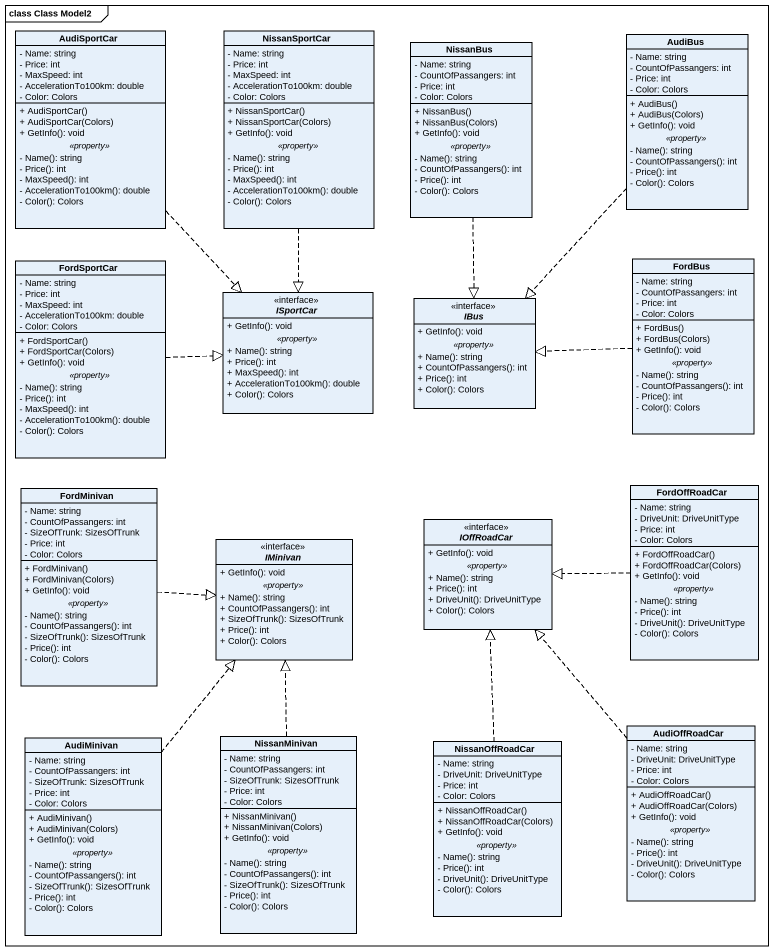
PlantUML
@startuml
mainframe class Class Model2
hide circle
hide empty members
skinparam classAttributeIconSize 0
class AudiSportCar {
  - Name: string
  - Price: int
  - MaxSpeed: int
  - AccelerationTo100km: double
  - Color: Colors
  --
  + AudiSportCar()
  + AudiSportCar(Colors)
  + GetInfo(): void
  .. <<property>> ..
  - Name(): string
  - Price(): int
  - MaxSpeed(): int
  - AccelerationTo100km(): double
  - Color(): Colors
}
class NissanSportCar {
  - Name: string
  - Price: int
  - MaxSpeed: int
  - AccelerationTo100km: double
  - Color: Colors
  --
  + NissanSportCar()
  + NissanSportCar(Colors)
  + GetInfo(): void
  .. <<property>> ..
  - Name(): string
  - Price(): int
  - MaxSpeed(): int
  - AccelerationTo100km(): double
  - Color(): Colors
}
class NissanBus {
  - Name: string
  - CountOfPassangers: int
  - Price: int
  - Color: Colors
  --
  + NissanBus()
  + NissanBus(Colors)
  + GetInfo(): void
  .. <<property>> ..
  - Name(): string
  - CountOfPassangers(): int
  - Price(): int
  - Color(): Colors
}
class AudiBus {
  - Name: string
  - CountOfPassangers: int
  - Price: int
  - Color: Colors
  --
  + AudiBus()
  + AudiBus(Colors)
  + GetInfo(): void
  .. <<property>> ..
  - Name(): string
  - CountOfPassangers(): int
  - Price(): int
  - Color(): Colors
}
class FordSportCar {
  - Name: string
  - Price: int
  - MaxSpeed: int
  - AccelerationTo100km: double
  - Color: Colors
  --
  + FordSportCar()
  + FordSportCar(Colors)
  + GetInfo(): void
  .. <<property>> ..
  - Name(): string
  - Price(): int
  - MaxSpeed(): int
  - AccelerationTo100km(): double
  - Color(): Colors
}
class FordBus {
  - Name: string
  - CountOfPassangers: int
  - Price: int
  - Color: Colors
  --
  + FordBus()
  + FordBus(Colors)
  + GetInfo(): void
  .. <<property>> ..
  - Name(): string
  - CountOfPassangers(): int
  - Price(): int
  - Color(): Colors
}
interface ISportCar {
  + GetInfo(): void
  .. <<property>> ..
  + Name(): string
  + Price(): int
  + MaxSpeed(): int
  + AccelerationTo100km(): double
  + Color(): Colors
}
interface IBus {
  + GetInfo(): void
  .. <<property>> ..
  + Name(): string
  + CountOfPassangers(): int
  + Price(): int
  + Color(): Colors
}
class FordMinivan {
  - Name: string
  - CountOfPassangers: int
  - SizeOfTrunk: SizesOfTrunk
  - Price: int
  - Color: Colors
  --
  + FordMinivan()
  + FordMinivan(Colors)
  + GetInfo(): void
  .. <<property>> ..
  - Name(): string
  - CountOfPassangers(): int
  - SizeOfTrunk(): SizesOfTrunk
  - Price(): int
  - Color(): Colors
}
class FordOffRoadCar {
  - Name: string
  - DriveUnit: DriveUnitType
  - Price: int
  - Color: Colors
  --
  + FordOffRoadCar()
  + FordOffRoadCar(Colors)
  + GetInfo(): void
  .. <<property>> ..
  - Name(): string
  - Price(): int
  - DriveUnit(): DriveUnitType
  - Color(): Colors
}
interface IMinivan {
  + GetInfo(): void
  .. <<property>> ..
  + Name(): string
  + CountOfPassangers(): int
  + SizeOfTrunk(): SizesOfTrunk
  + Price(): int
  + Color(): Colors
}
interface IOffRoadCar {
  + GetInfo(): void
  .. <<property>> ..
  + Name(): string
  + Price(): int
  + DriveUnit(): DriveUnitType
  + Color(): Colors
}
class AudiMinivan {
  - Name: string
  - CountOfPassangers: int
  - SizeOfTrunk: SizesOfTrunk
  - Price: int
  - Color: Colors
  --
  + AudiMinivan()
  + AudiMinivan(Colors)
  + GetInfo(): void
  .. <<property>> ..
  - Name(): string
  - CountOfPassangers(): int
  - SizeOfTrunk(): SizesOfTrunk
  - Price(): int
  - Color(): Colors
}
class NissanMinivan {
  - Name: string
  - CountOfPassangers: int
  - SizeOfTrunk: SizesOfTrunk
  - Price: int
  - Color: Colors
  --
  + NissanMinivan()
  + NissanMinivan(Colors)
  + GetInfo(): void
  .. <<property>> ..
  - Name(): string
  - CountOfPassangers(): int
  - SizeOfTrunk(): SizesOfTrunk
  - Price(): int
  - Color(): Colors
}
class NissanOffRoadCar {
  - Name: string
  - DriveUnit: DriveUnitType
  - Price: int
  - Color: Colors
  --
  + NissanOffRoadCar()
  + NissanOffRoadCar(Colors)
  + GetInfo(): void
  .. <<property>> ..
  - Name(): string
  - Price(): int
  - DriveUnit(): DriveUnitType
  - Color(): Colors
}
class AudiOffRoadCar {
  - Name: string
  - DriveUnit: DriveUnitType
  - Price: int
  - Color: Colors
  --
  + AudiOffRoadCar()
  + AudiOffRoadCar(Colors)
  + GetInfo(): void
  .. <<property>> ..
  - Name(): string
  - Price(): int
  - DriveUnit(): DriveUnitType
  - Color(): Colors
}
AudiSportCar ..|> ISportCar
NissanSportCar ..|> ISportCar
NissanBus ..|> IBus
AudiBus ..|> IBus
FordSportCar .right.|> ISportCar
FordBus .left.|> IBus
FordMinivan .right.|> IMinivan
FordOffRoadCar .left.|> IOffRoadCar
AudiMinivan .up.|> IMinivan
NissanMinivan .up.|> IMinivan
NissanOffRoadCar .up.|> IOffRoadCar
AudiOffRoadCar .up.|> IOffRoadCar
@enduml
